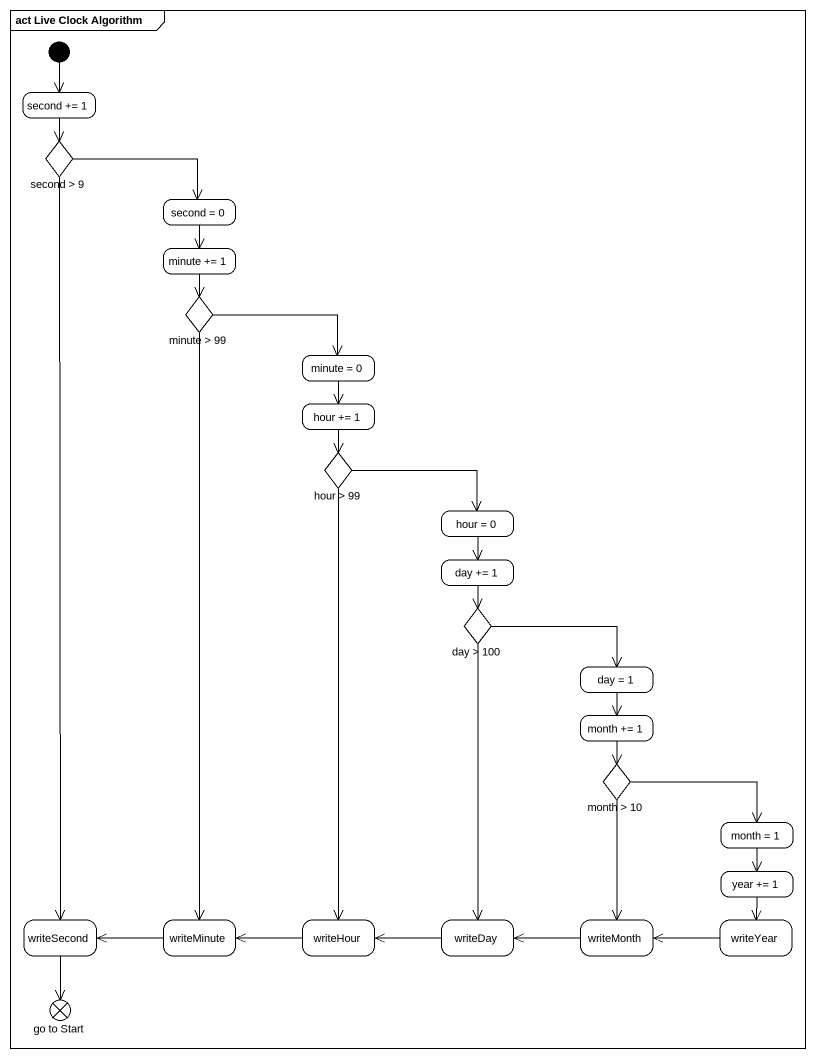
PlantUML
@startuml
mainframe act Live Clock Algorithm
hide empty description
state "second += 1" as second_1
state "second > 9" as second_9 <<choice>>
state "second = 0" as second_0
state "minute += 1" as minute_1
state "minute > 99" as minute_99 <<choice>>
state "minute = 0" as minute_0
state "hour += 1" as hour_1
state "hour > 99" as hour_99 <<choice>>
state "hour = 0" as hour_0
state "day += 1" as day_1
state "day > 100" as day_100 <<choice>>
state "day = 1" as day_1_2
state "month += 1" as month_1
state "month > 10" as month_10 <<choice>>
state "month = 1" as month_1_2
state "year += 1" as year_1
state writeSecond
state writeMinute
state writeHour
state writeDay
state writeMonth
state writeYear
state "go to Start" as go_to_Start <<end>>
[*] --> second_1
second_1 --> second_9
second_9 -right-> second_0
second_9 --> writeSecond
second_0 --> minute_1
minute_1 --> minute_99
minute_99 -right-> minute_0
minute_99 --> writeMinute
minute_0 --> hour_1
hour_1 --> hour_99
hour_99 -right-> hour_0
hour_99 --> writeHour
hour_0 --> day_1
day_1 --> day_100
day_100 -right-> day_1_2
day_100 --> writeDay
day_1_2 --> month_1
month_1 --> month_10
month_10 -right-> month_1_2
month_10 --> writeMonth
month_1_2 --> year_1
year_1 --> writeYear
writeSecond --> go_to_Start
writeMinute -left-> writeSecond
writeHour -left-> writeMinute
writeDay -left-> writeHour
writeMonth -left-> writeDay
writeYear -left-> writeMonth
@enduml
